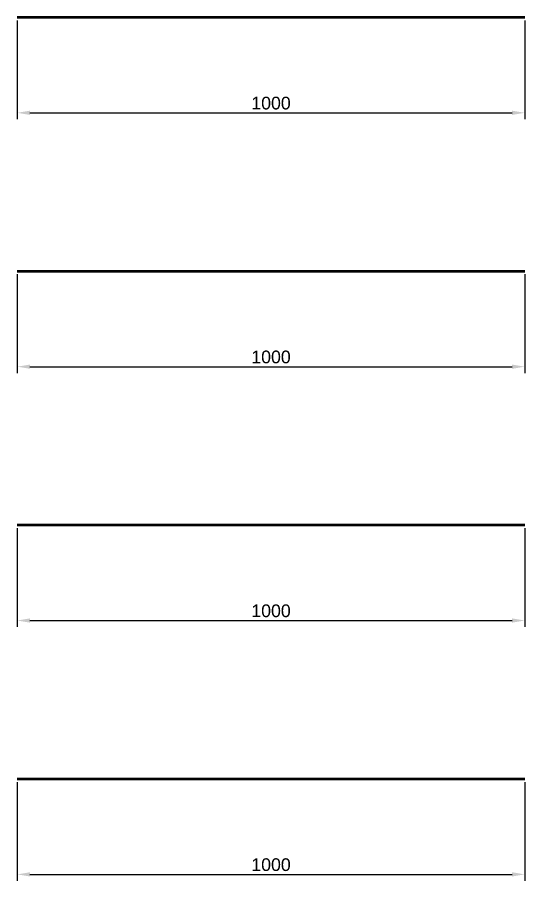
# Model space of a CAD drawing. Header units: centimetres. Extents: x 97323 to 265176, y 25162 to 39605.
# Drawn here: x 264176 to 265176, y 31237 to 32938 of the extents above; entities that cross this region are included whole.
import ezdxf

# ---------------------------------------------------------------- set-up
doc = ezdxf.new("R2010")
doc.units = ezdxf.units.CM
doc.header["$LTSCALE"] = 0.4
doc.header["$PDSIZE"] = 50
doc.layers.add('01-FORT-2', color=140, linetype='Continuous', lineweight=50)
doc.layers.add('085-COTATION', color=140, linetype='Continuous', lineweight=5)
doc.styles.add('ARIAL-SD', font='arial.ttf')
doc.dimstyles.new('ISO-25-SD', dxfattribs={"dimscale": 10, "dimtxt": 2.5, "dimasz": 2.5, "dimexe": 1.25, "dimexo": 0.625, "dimtad": 1, "dimtoh": 1, "dimtxsty": 'ARIAL-SD', "dimcen": 0, "dimadec": 0, "dimazin": 0, "dimtfac": 1, "dimtofl": 0, "dimtmove": 0, "dimatfit": 3, "dimfxl": 1, "dimarcsym": 0})

# ---------------------------------------------------------------- blocks, each defined once
blk = doc.blocks.new('*D27')
at = {"layer": '085-COTATION', "color": 0, "lineweight": -2, "transparency": 16777216}
for p, q in [((264176.3, 32931.9), (264176.3, 32737.5)), ((265176.3, 32931.9), (265176.3, 32737.5)), ((264201.3, 32750), (265151.3, 32750))]:
    blk.add_line(p, q, dxfattribs=at)
at = {"layer": '085-COTATION', "color": 0, "transparency": 16777216}
for points in [[(264201.3, 32754.2), (264201.3, 32745.8), (264176.3, 32750)], [(265151.3, 32754.2), (265151.3, 32745.8), (265176.3, 32750)]]:
    blk.add_solid(points, dxfattribs=at)
at = {"layer": 'Defpoints', "color": 0, "transparency": 16777216}
for p in [(264176.3, 32938.2), (265176.3, 32938.2), (265176.3, 32750)]:
    blk.add_point(p, dxfattribs=at)
at = {"layer": '085-COTATION', "color": 0, "transparency": 16777216, "insert": (264676.3, 32769), "char_height": 25, "attachment_point": 5, "style": 'ARIAL-SD'}
blk.add_mtext('1000', dxfattribs=at)
blk = doc.blocks.new('*D48')
at = {"layer": '085-COTATION', "color": 0, "lineweight": -2, "transparency": 16777216}
for p, q in [((264176.3, 32431.9), (264176.3, 32237.5)), ((265176.3, 32431.9), (265176.3, 32237.5)), ((264201.3, 32250), (265151.3, 32250))]:
    blk.add_line(p, q, dxfattribs=at)
at = {"layer": '085-COTATION', "color": 0, "transparency": 16777216}
for points in [[(264201.3, 32254.2), (264201.3, 32245.8), (264176.3, 32250)], [(265151.3, 32254.2), (265151.3, 32245.8), (265176.3, 32250)]]:
    blk.add_solid(points, dxfattribs=at)
at = {"layer": 'Defpoints', "color": 0, "transparency": 16777216}
for p in [(264176.3, 32438.2), (265176.3, 32438.2), (265176.3, 32250)]:
    blk.add_point(p, dxfattribs=at)
at = {"layer": '085-COTATION', "color": 0, "transparency": 16777216, "insert": (264676.3, 32269), "char_height": 25, "attachment_point": 5, "style": 'ARIAL-SD'}
blk.add_mtext('1000', dxfattribs=at)
blk = doc.blocks.new('*D49')
at = {"layer": '085-COTATION', "color": 0, "lineweight": -2, "transparency": 16777216}
for p, q in [((264176.3, 31931.9), (264176.3, 31737.5)), ((265176.3, 31931.9), (265176.3, 31737.5)), ((264201.3, 31750), (265151.3, 31750))]:
    blk.add_line(p, q, dxfattribs=at)
at = {"layer": '085-COTATION', "color": 0, "transparency": 16777216}
for points in [[(264201.3, 31754.2), (264201.3, 31745.8), (264176.3, 31750)], [(265151.3, 31754.2), (265151.3, 31745.8), (265176.3, 31750)]]:
    blk.add_solid(points, dxfattribs=at)
at = {"layer": 'Defpoints', "color": 0, "transparency": 16777216}
for p in [(264176.3, 31938.2), (265176.3, 31938.2), (265176.3, 31750)]:
    blk.add_point(p, dxfattribs=at)
at = {"layer": '085-COTATION', "color": 0, "transparency": 16777216, "insert": (264676.3, 31769), "char_height": 25, "attachment_point": 5, "style": 'ARIAL-SD'}
blk.add_mtext('1000', dxfattribs=at)
blk = doc.blocks.new('*D50')
at = {"layer": '085-COTATION', "color": 0, "lineweight": -2, "transparency": 16777216}
for p, q in [((264176.3, 31431.9), (264176.3, 31237.5)), ((265176.3, 31431.9), (265176.3, 31237.5)), ((264201.3, 31250), (265151.3, 31250))]:
    blk.add_line(p, q, dxfattribs=at)
at = {"layer": '085-COTATION', "color": 0, "transparency": 16777216}
for points in [[(264201.3, 31254.2), (264201.3, 31245.8), (264176.3, 31250)], [(265151.3, 31254.2), (265151.3, 31245.8), (265176.3, 31250)]]:
    blk.add_solid(points, dxfattribs=at)
at = {"layer": 'Defpoints', "color": 0, "transparency": 16777216}
for p in [(264176.3, 31438.2), (265176.3, 31438.2), (265176.3, 31250)]:
    blk.add_point(p, dxfattribs=at)
at = {"layer": '085-COTATION', "color": 0, "transparency": 16777216, "insert": (264676.3, 31269), "char_height": 25, "attachment_point": 5, "style": 'ARIAL-SD'}
blk.add_mtext('1000', dxfattribs=at)

msp = doc.modelspace()

# ---------------------------------------------------------------- linework, layer by layer
at = {"layer": '01-FORT-2'}
for p, q in [((264176.251, 32938.193), (265176.251, 32938.193)), ((264176.251, 32438.193), (265176.251, 32438.193)), ((264176.251, 31938.193), (265176.251, 31938.193)), ((264176.251, 31438.193), (265176.251, 31438.193))]:
    msp.add_line(p, q, dxfattribs=at)

# ---------------------------------------------------------------- dimensions: what is measured, and where the dimension line sits
at = {"layer": '085-COTATION'}
for base, p1, p2, picture, middle in [((265176.251, 32749.999), (264176.251, 32938.193), (265176.251, 32938.193), '*D27', (264676.251, 32769.013)), ((265176.251, 32249.999), (264176.251, 32438.193), (265176.251, 32438.193), '*D48', (264676.251, 32269.013)), ((265176.251, 31749.999), (264176.251, 31938.193), (265176.251, 31938.193), '*D49', (264676.251, 31769.013)), ((265176.251, 31249.999), (264176.251, 31438.193), (265176.251, 31438.193), '*D50', (264676.251, 31269.013))]:
    dim = msp.add_linear_dim(base=base, p1=p1, p2=p2, dimstyle='ISO-25-SD', dxfattribs=at)
    dim.commit()
    dim.dimension.update_dxf_attribs({"geometry": picture, "text_midpoint": middle})

doc.saveas('drawing.dxf')
